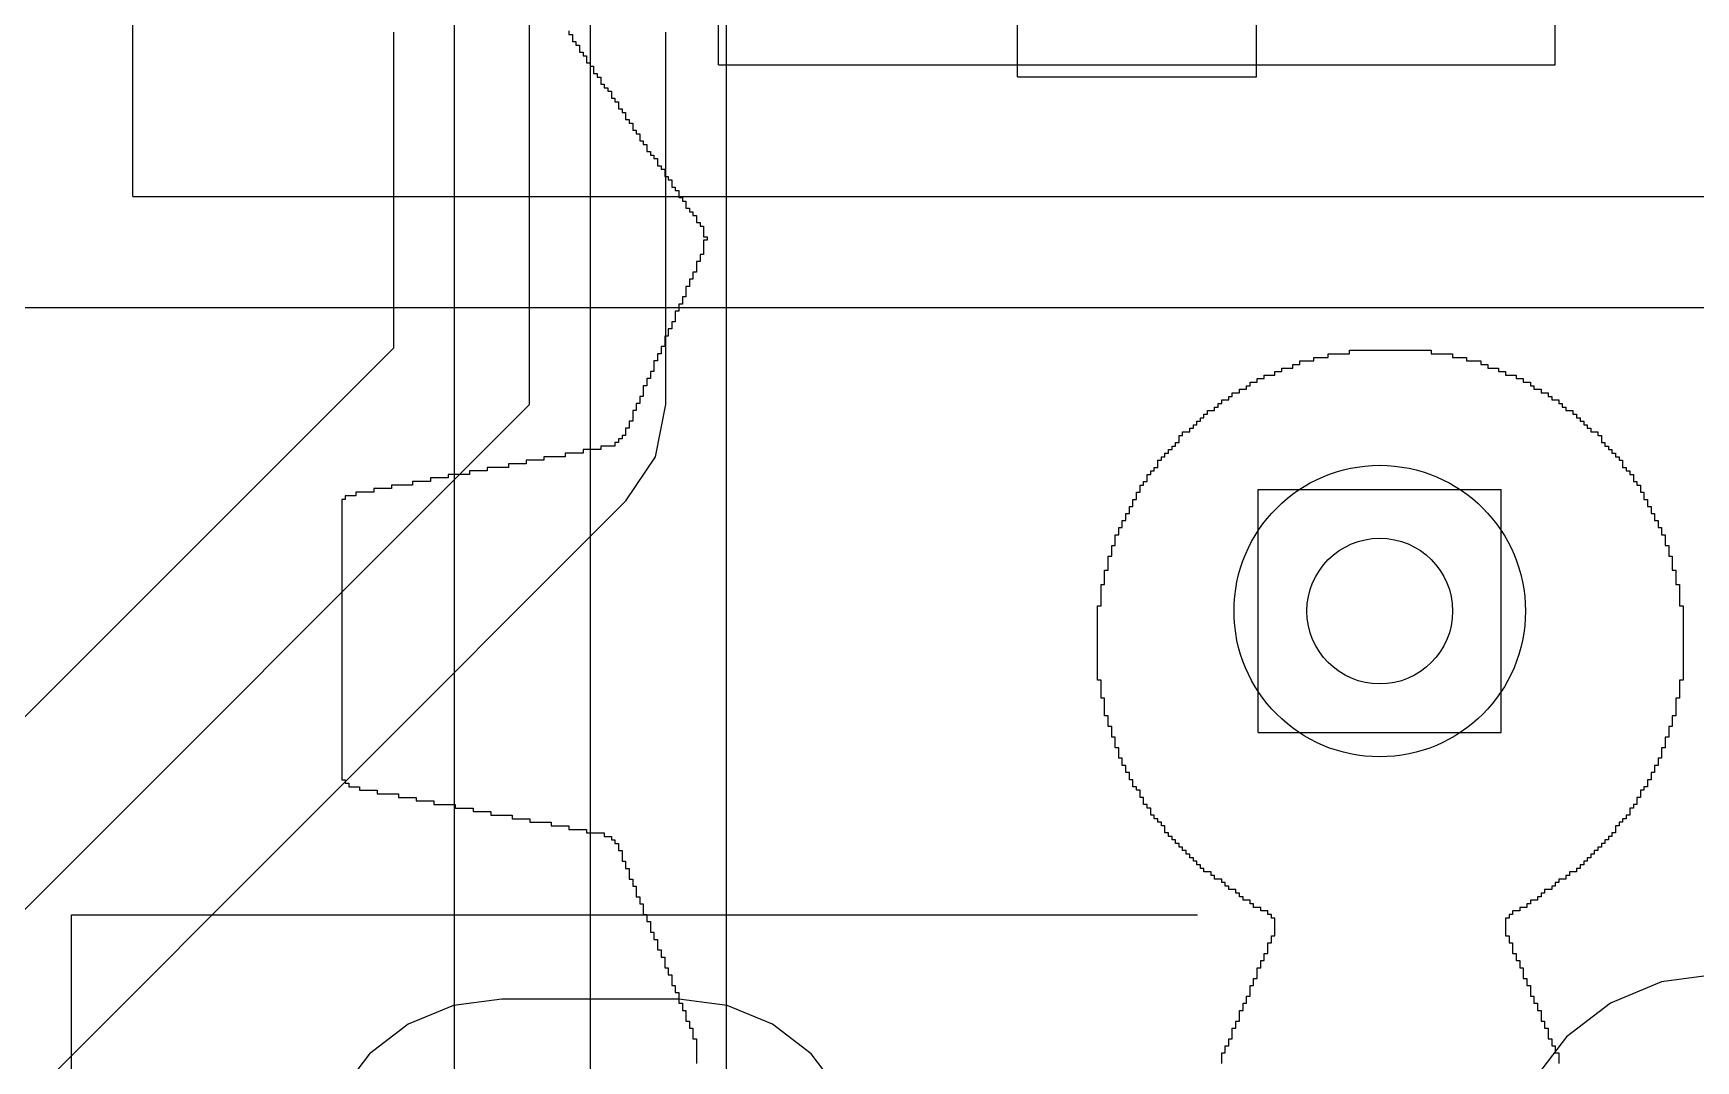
# Model space of a CAD drawing. Header units: millimetres. Extents: x -1.9 to 9.1, y -3.1 to 5.4.
# Drawn here: x 0.2891 to 0.426, y 0.433 to 0.5176 of the extents above; entities that cross this region are included whole.
import ezdxf

# ---------------------------------------------------------------- set-up
doc = ezdxf.new("R2010")
doc.units = ezdxf.units.MM
doc.header["$MEASUREMENT"] = 0
for name, color, linetype in [('BottomLayer', 5, 'Continuous'), ('BottomOverlay', 54, 'Continuous'), ('DrillDrawing', 1, 'Continuous'), ('Mechanical13', 56, 'Continuous'), ('Mechanical4', 56, 'Continuous'), ('TopLayer', 1, 'Continuous'), ('TopOverlay', 2, 'Continuous'), ('ViaHoleLayer', 16, 'Continuous')]:
    doc.layers.add(name, color=color, linetype=linetype)

# ---------------------------------------------------------------- blocks, each defined once
blk = doc.blocks.new('OSHW__25___B_1')
at = {"layer": 'BottomOverlay'}
for p, q in [((-0.01312, -0.02304), (-0.01312, -0.02275)), ((-0.01312, -0.02333), (-0.01312, -0.02304)), ((0.01463, -0.02275), (0.01463, -0.02304)), ((0.01463, -0.02304), (0.01463, -0.02333)), ((0.05788, -0.02304), (0.05788, -0.02275)), ((0.05788, -0.02333), (0.05788, -0.02304)), ((-0.01312, -0.02363), (-0.01312, -0.02333)), ((-0.01283, -0.02363), (-0.01312, -0.02363)), ((-0.01283, -0.02392), (-0.01283, -0.02363)), ((-0.01283, -0.02421), (-0.01283, -0.02392)), ((-0.01254, -0.02421), (-0.01283, -0.02421)), ((-0.01254, -0.0245), (-0.01254, -0.02421)), ((-0.01254, -0.02479), (-0.01254, -0.0245)), ((0.01434, -0.02421), (0.01405, -0.02421)), ((0.01405, -0.02421), (0.01405, -0.0245)), ((0.01405, -0.0245), (0.01405, -0.02479)), ((0.01463, -0.02363), (0.01434, -0.02363)), ((0.01434, -0.02363), (0.01434, -0.02392)), ((0.01434, -0.02392), (0.01434, -0.02421)), ((0.01463, -0.02333), (0.01463, -0.02363)), ((0.05788, -0.02363), (0.05788, -0.02333)), ((0.05788, -0.02392), (0.05788, -0.02363)), ((0.05788, -0.02421), (0.05788, -0.02392)), ((0.05788, -0.0245), (0.05788, -0.02421)), ((0.05788, -0.02479), (0.05788, -0.0245)), ((-0.01224, -0.02479), (-0.01254, -0.02479)), ((-0.01224, -0.02509), (-0.01224, -0.02479)), ((-0.01224, -0.02538), (-0.01224, -0.02509)), ((-0.01224, -0.02567), (-0.01224, -0.02538)), ((-0.01195, -0.02567), (-0.01224, -0.02567)), ((-0.01195, -0.02596), (-0.01195, -0.02567)), ((-0.01195, -0.02625), (-0.01195, -0.02596)), ((0.01376, -0.02567), (0.01347, -0.02567)), ((0.01347, -0.02567), (0.01347, -0.02596)), ((0.01347, -0.02596), (0.01347, -0.02625)), ((0.01405, -0.02479), (0.01376, -0.02479)), ((0.01376, -0.02479), (0.01376, -0.02509)), ((0.01376, -0.02509), (0.01376, -0.02538)), ((0.01376, -0.02538), (0.01376, -0.02567)), ((0.05817, -0.02479), (0.05788, -0.02479)), ((0.05817, -0.02509), (0.05817, -0.02479)), ((0.05817, -0.02538), (0.05817, -0.02509)), ((0.05817, -0.02567), (0.05817, -0.02538)), ((0.05846, -0.02567), (0.05817, -0.02567)), ((0.05846, -0.02596), (0.05846, -0.02567)), ((0.05846, -0.02625), (0.05846, -0.02596)), ((-0.01166, -0.02625), (-0.01195, -0.02625)), ((-0.01166, -0.02655), (-0.01166, -0.02625)), ((-0.01166, -0.02684), (-0.01166, -0.02655)), ((-0.01166, -0.02713), (-0.01166, -0.02684)), ((-0.01137, -0.02713), (-0.01166, -0.02713)), ((-0.01137, -0.02742), (-0.01137, -0.02713)), ((0.01317, -0.02713), (0.01288, -0.02713)), ((0.01288, -0.02713), (0.01288, -0.02742)), ((0.01347, -0.02625), (0.01317, -0.02625)), ((0.01317, -0.02625), (0.01317, -0.02655)), ((0.01317, -0.02655), (0.01317, -0.02684)), ((0.01317, -0.02684), (0.01317, -0.02713)), ((0.05875, -0.02625), (0.05846, -0.02625)), ((0.05875, -0.02655), (0.05875, -0.02625)), ((0.05875, -0.02684), (0.05875, -0.02655)), ((0.05875, -0.02713), (0.05875, -0.02684)), ((0.05904, -0.02713), (0.05875, -0.02713)), ((0.05904, -0.02742), (0.05904, -0.02713)), ((-0.01137, -0.02772), (-0.01137, -0.02742)), ((-0.01108, -0.02772), (-0.01137, -0.02772)), ((-0.01108, -0.02801), (-0.01108, -0.02772)), ((-0.01108, -0.0283), (-0.01108, -0.02801)), ((-0.01078, -0.0283), (-0.01108, -0.0283)), ((-0.01078, -0.02859), (-0.01078, -0.0283)), ((-0.01078, -0.02888), (-0.01078, -0.02859)), ((0.01259, -0.0283), (0.0123, -0.0283)), ((0.0123, -0.0283), (0.0123, -0.02859)), ((0.0123, -0.02859), (0.0123, -0.02888)), ((0.01288, -0.02772), (0.01259, -0.02772)), ((0.01259, -0.02772), (0.01259, -0.02801)), ((0.01259, -0.02801), (0.01259, -0.0283)), ((0.01288, -0.02742), (0.01288, -0.02772)), ((0.05904, -0.02772), (0.05904, -0.02742)), ((0.05934, -0.02772), (0.05904, -0.02772)), ((0.05934, -0.02801), (0.05934, -0.02772)), ((0.05934, -0.0283), (0.05934, -0.02801)), ((0.05934, -0.02859), (0.05934, -0.0283)), ((0.05963, -0.02859), (0.05934, -0.02859)), ((0.05963, -0.02888), (0.05963, -0.02859)), ((-0.01078, -0.02918), (-0.01078, -0.02888)), ((-0.01049, -0.02918), (-0.01078, -0.02918)), ((-0.01049, -0.02947), (-0.01049, -0.02918)), ((-0.01049, -0.02976), (-0.01049, -0.02947)), ((-0.0102, -0.02976), (-0.01049, -0.02976)), ((-0.0102, -0.03005), (-0.0102, -0.02976)), ((-0.0102, -0.03035), (-0.0102, -0.03005)), ((0.01201, -0.02976), (0.01171, -0.02976)), ((0.01171, -0.02976), (0.01171, -0.03005)), ((0.01171, -0.03005), (0.01171, -0.03035)), ((0.0123, -0.02918), (0.01201, -0.02918)), ((0.01201, -0.02918), (0.01201, -0.02947)), ((0.01201, -0.02947), (0.01201, -0.02976)), ((0.0123, -0.02888), (0.0123, -0.02918)), ((0.05963, -0.02918), (0.05963, -0.02888)), ((0.05992, -0.02918), (0.05963, -0.02918)), ((0.05992, -0.02947), (0.05992, -0.02918)), ((0.05992, -0.02976), (0.05992, -0.02947)), ((0.05992, -0.03005), (0.05992, -0.02976)), ((0.06021, -0.03005), (0.05992, -0.03005)), ((0.06021, -0.03035), (0.06021, -0.03005)), ((-0.0102, -0.03064), (-0.0102, -0.03035)), ((-0.00991, -0.03064), (-0.0102, -0.03064)), ((-0.00991, -0.03093), (-0.00991, -0.03064)), ((-0.00991, -0.03122), (-0.00991, -0.03093)), ((-0.00962, -0.03122), (-0.00991, -0.03122)), ((-0.00962, -0.03151), (-0.00962, -0.03122)), ((0.01142, -0.03122), (0.01113, -0.03122)), ((0.01113, -0.03122), (0.01113, -0.03151)), ((0.01171, -0.03064), (0.01142, -0.03064)), ((0.01142, -0.03064), (0.01142, -0.03093)), ((0.01142, -0.03093), (0.01142, -0.03122)), ((0.01171, -0.03035), (0.01171, -0.03064)), ((0.06021, -0.03064), (0.06021, -0.03035)), ((0.0605, -0.03064), (0.06021, -0.03064)), ((0.0605, -0.03093), (0.0605, -0.03064)), ((0.0605, -0.03122), (0.0605, -0.03093)), ((0.0605, -0.03151), (0.0605, -0.03122)), ((-0.00962, -0.03181), (-0.00962, -0.03151)), ((-0.00932, -0.03181), (-0.00962, -0.03181)), ((-0.00932, -0.0321), (-0.00932, -0.03181)), ((-0.00932, -0.03239), (-0.00932, -0.0321)), ((-0.00932, -0.03268), (-0.00932, -0.03239)), ((-0.00903, -0.03268), (-0.00932, -0.03268)), ((-0.00903, -0.03297), (-0.00903, -0.03268)), ((0.01084, -0.03268), (0.01054, -0.03268)), ((0.01054, -0.03268), (0.01054, -0.03297)), ((0.01113, -0.03181), (0.01084, -0.03181)), ((0.01084, -0.03181), (0.01084, -0.0321)), ((0.01084, -0.0321), (0.01084, -0.03239)), ((0.01084, -0.03239), (0.01084, -0.03268)), ((0.01113, -0.03151), (0.01113, -0.03181)), ((0.0608, -0.03151), (0.0605, -0.03151)), ((0.0608, -0.03181), (0.0608, -0.03151)), ((0.0608, -0.0321), (0.0608, -0.03181)), ((0.06109, -0.0321), (0.0608, -0.0321)), ((0.06109, -0.03239), (0.06109, -0.0321)), ((0.06109, -0.03268), (0.06109, -0.03239)), ((0.06109, -0.03297), (0.06109, -0.03268)), ((-0.00903, -0.03327), (-0.00903, -0.03297)), ((-0.00874, -0.03327), (-0.00903, -0.03327)), ((-0.00874, -0.03356), (-0.00874, -0.03327)), ((-0.00874, -0.03385), (-0.00874, -0.03356)), ((-0.00874, -0.03414), (-0.00874, -0.03385)), ((-0.00874, -0.03444), (-0.00874, -0.03414)), ((0.01054, -0.03327), (0.01025, -0.03327)), ((0.01025, -0.03327), (0.01025, -0.03356)), ((0.01025, -0.03356), (0.01025, -0.03385)), ((0.01025, -0.03385), (0.01025, -0.03414)), ((0.01025, -0.03414), (0.01025, -0.03444)), ((0.01054, -0.03297), (0.01054, -0.03327)), ((0.06138, -0.03297), (0.06109, -0.03297)), ((0.06138, -0.03327), (0.06138, -0.03297)), ((0.06138, -0.03356), (0.06138, -0.03327)), ((0.06167, -0.03356), (0.06138, -0.03356)), ((0.06167, -0.03385), (0.06167, -0.03356)), ((0.06167, -0.03414), (0.06167, -0.03385)), ((0.06167, -0.03444), (0.06167, -0.03414)), ((-0.00991, -0.0356), (-0.00991, -0.03531)), ((-0.00991, -0.03531), (-0.00932, -0.03531)), ((-0.00932, -0.03531), (-0.00932, -0.03502)), ((-0.00932, -0.03502), (-0.00903, -0.03502)), ((-0.00903, -0.03502), (-0.00903, -0.03473)), ((-0.00903, -0.03473), (-0.00874, -0.03473)), ((-0.00874, -0.03473), (-0.00874, -0.03444)), ((0.01025, -0.03444), (0.01025, -0.03473)), ((0.01025, -0.03473), (0.01054, -0.03473)), ((0.01054, -0.03473), (0.01054, -0.03502)), ((0.01054, -0.03502), (0.01084, -0.03502)), ((0.01084, -0.03502), (0.01084, -0.03531)), ((0.01084, -0.03531), (0.01142, -0.03531)), ((0.01142, -0.03531), (0.01142, -0.0356)), ((0.06197, -0.03444), (0.06167, -0.03444)), ((0.06197, -0.03473), (0.06197, -0.03444)), ((0.06197, -0.03502), (0.06197, -0.03473)), ((0.06226, -0.03502), (0.06197, -0.03502)), ((0.06226, -0.03531), (0.06226, -0.03502)), ((0.06226, -0.0356), (0.06226, -0.03531)), ((-0.01195, -0.03707), (-0.01195, -0.03677)), ((-0.01195, -0.03677), (-0.01166, -0.03677)), ((-0.01166, -0.03677), (-0.01166, -0.03648)), ((-0.01166, -0.03648), (-0.01137, -0.03648)), ((-0.01137, -0.03648), (-0.01137, -0.03619)), ((-0.01137, -0.03619), (-0.01078, -0.03619)), ((-0.01078, -0.03619), (-0.01078, -0.0359)), ((-0.01078, -0.0359), (-0.01049, -0.0359)), ((-0.01049, -0.0359), (-0.01049, -0.0356)), ((-0.01049, -0.0356), (-0.00991, -0.0356)), ((0.01142, -0.0356), (0.01201, -0.0356)), ((0.01201, -0.0356), (0.01201, -0.0359)), ((0.01201, -0.0359), (0.0123, -0.0359)), ((0.0123, -0.0359), (0.0123, -0.03619)), ((0.0123, -0.03619), (0.01288, -0.03619)), ((0.01288, -0.03619), (0.01288, -0.03648)), ((0.01288, -0.03648), (0.01317, -0.03648)), ((0.01317, -0.03648), (0.01317, -0.03677)), ((0.01317, -0.03677), (0.01347, -0.03677)), ((0.01347, -0.03677), (0.01347, -0.03707)), ((0.06226, -0.0359), (0.06226, -0.0356)), ((0.06255, -0.0359), (0.06226, -0.0359)), ((0.06255, -0.03619), (0.06255, -0.0359)), ((0.06255, -0.03648), (0.06255, -0.03619)), ((0.06284, -0.03648), (0.06255, -0.03648)), ((0.06284, -0.03677), (0.06284, -0.03648)), ((0.06284, -0.03707), (0.06284, -0.03677)), ((-0.014, -0.03853), (-0.014, -0.03823)), ((-0.014, -0.03823), (-0.01371, -0.03823)), ((-0.01371, -0.03823), (-0.01371, -0.03794)), ((-0.01371, -0.03794), (-0.01312, -0.03794)), ((-0.01312, -0.03794), (-0.01312, -0.03765)), ((-0.01312, -0.03765), (-0.01283, -0.03765)), ((-0.01283, -0.03765), (-0.01283, -0.03736)), ((-0.01283, -0.03736), (-0.01254, -0.03736)), ((-0.01254, -0.03736), (-0.01254, -0.03707)), ((-0.01254, -0.03707), (-0.01195, -0.03707)), ((0.01347, -0.03707), (0.01405, -0.03707)), ((0.01405, -0.03707), (0.01405, -0.03736)), ((0.01405, -0.03736), (0.01434, -0.03736)), ((0.01434, -0.03736), (0.01434, -0.03765)), ((0.01434, -0.03765), (0.01463, -0.03765)), ((0.01463, -0.03765), (0.01463, -0.03794)), ((0.01463, -0.03794), (0.01522, -0.03794)), ((0.01522, -0.03794), (0.01522, -0.03823)), ((0.01522, -0.03823), (0.01551, -0.03823)), ((0.01551, -0.03823), (0.01551, -0.03853)), ((0.06284, -0.03736), (0.06284, -0.03707)), ((0.06313, -0.03736), (0.06284, -0.03736)), ((0.06313, -0.03765), (0.06313, -0.03736)), ((0.06313, -0.03794), (0.06313, -0.03765)), ((0.06343, -0.03794), (0.06313, -0.03794)), ((0.06343, -0.03823), (0.06343, -0.03794)), ((0.06343, -0.03853), (0.06343, -0.03823)), ((-0.01575, -0.03999), (-0.01575, -0.03969)), ((-0.01575, -0.03969), (-0.01546, -0.03969)), ((-0.01546, -0.03969), (-0.01546, -0.0394)), ((-0.01546, -0.0394), (-0.01517, -0.0394)), ((-0.01517, -0.0394), (-0.01517, -0.03911)), ((-0.01517, -0.03911), (-0.01487, -0.03911)), ((-0.01487, -0.03911), (-0.01487, -0.03882)), ((-0.01487, -0.03882), (-0.01458, -0.03882)), ((-0.01458, -0.03882), (-0.01458, -0.03853)), ((-0.01458, -0.03853), (-0.014, -0.03853)), ((0.01551, -0.03853), (0.0161, -0.03853)), ((0.0161, -0.03853), (0.0161, -0.03882)), ((0.0161, -0.03882), (0.01639, -0.03882)), ((0.01639, -0.03882), (0.01639, -0.03911)), ((0.01639, -0.03911), (0.01668, -0.03911)), ((0.01668, -0.03911), (0.01668, -0.0394)), ((0.01668, -0.0394), (0.01697, -0.0394)), ((0.01697, -0.0394), (0.01697, -0.03969)), ((0.01697, -0.03969), (0.01726, -0.03969)), ((0.01726, -0.03969), (0.01726, -0.03999)), ((0.06343, -0.03882), (0.06343, -0.03853)), ((0.06372, -0.03882), (0.06343, -0.03882)), ((0.06372, -0.03911), (0.06372, -0.03882)), ((0.06372, -0.0394), (0.06372, -0.03911)), ((0.06401, -0.0394), (0.06372, -0.0394)), ((0.06401, -0.03969), (0.06401, -0.0394)), ((0.06401, -0.03999), (0.06401, -0.03969)), ((-0.01692, -0.04116), (-0.01692, -0.04086)), ((-0.01692, -0.04086), (-0.01663, -0.04086)), ((-0.01663, -0.04086), (-0.01663, -0.04057)), ((-0.01663, -0.04057), (-0.01633, -0.04057)), ((-0.01633, -0.04057), (-0.01633, -0.04028)), ((-0.01633, -0.04028), (-0.01604, -0.04028)), ((-0.01604, -0.04028), (-0.01604, -0.03999)), ((-0.01604, -0.03999), (-0.01575, -0.03999)), ((0.01726, -0.03999), (0.01756, -0.03999)), ((0.01756, -0.03999), (0.01756, -0.04028)), ((0.01756, -0.04028), (0.01785, -0.04028)), ((0.01785, -0.04028), (0.01785, -0.04057)), ((0.01785, -0.04057), (0.01814, -0.04057)), ((0.01814, -0.04057), (0.01814, -0.04086)), ((0.01814, -0.04086), (0.01843, -0.04086)), ((0.01843, -0.04086), (0.01843, -0.04116)), ((0.06401, -0.04028), (0.06401, -0.03999)), ((0.0643, -0.04028), (0.06401, -0.04028)), ((0.0643, -0.04057), (0.0643, -0.04028)), ((0.0643, -0.04086), (0.0643, -0.04057)), ((0.06459, -0.04086), (0.0643, -0.04086)), ((0.06459, -0.04116), (0.06459, -0.04086)), ((-0.01809, -0.04262), (-0.01809, -0.04232)), ((-0.01809, -0.04232), (-0.0178, -0.04232)), ((-0.0178, -0.04203), (-0.0178, -0.04174)), ((-0.0178, -0.04174), (-0.0175, -0.04174)), ((-0.0178, -0.04232), (-0.0178, -0.04203)), ((-0.0175, -0.04174), (-0.0175, -0.04145)), ((-0.0175, -0.04145), (-0.01721, -0.04145)), ((-0.01721, -0.04145), (-0.01721, -0.04116)), ((-0.01721, -0.04116), (-0.01692, -0.04116)), ((0.01843, -0.04116), (0.01872, -0.04116)), ((0.01872, -0.04116), (0.01872, -0.04145)), ((0.01872, -0.04145), (0.01902, -0.04145)), ((0.01902, -0.04145), (0.01902, -0.04174)), ((0.01902, -0.04174), (0.01931, -0.04174)), ((0.01931, -0.04174), (0.01931, -0.04203)), ((0.01931, -0.04203), (0.01931, -0.04232)), ((0.01931, -0.04232), (0.0196, -0.04232)), ((0.0196, -0.04232), (0.0196, -0.04262)), ((0.06489, -0.04116), (0.06459, -0.04116)), ((0.06489, -0.04145), (0.06489, -0.04116)), ((0.06547, -0.04145), (0.06489, -0.04145)), ((0.06547, -0.04174), (0.06547, -0.04145)), ((0.06693, -0.04174), (0.06547, -0.04174)), ((0.06693, -0.04203), (0.06693, -0.04174)), ((0.06839, -0.04203), (0.06693, -0.04203)), ((0.06839, -0.04232), (0.06839, -0.04203)), ((0.06985, -0.04232), (0.06839, -0.04232)), ((0.06985, -0.04262), (0.06985, -0.04232)), ((-0.01926, -0.04408), (-0.01926, -0.04378)), ((-0.01926, -0.04378), (-0.01896, -0.04378)), ((-0.01896, -0.04349), (-0.01896, -0.0432)), ((-0.01896, -0.0432), (-0.01867, -0.0432)), ((-0.01896, -0.04378), (-0.01896, -0.04349)), ((-0.01867, -0.0432), (-0.01867, -0.04291)), ((-0.01867, -0.04291), (-0.01838, -0.04291)), ((-0.01838, -0.04291), (-0.01838, -0.04262)), ((-0.01838, -0.04262), (-0.01809, -0.04262)), ((0.0196, -0.04262), (0.01989, -0.04262)), ((0.01989, -0.04262), (0.01989, -0.04291)), ((0.01989, -0.04291), (0.02019, -0.04291)), ((0.02019, -0.04291), (0.02019, -0.0432)), ((0.02019, -0.0432), (0.02048, -0.0432)), ((0.02048, -0.0432), (0.02048, -0.04349)), ((0.02048, -0.04349), (0.02048, -0.04378)), ((0.02048, -0.04378), (0.02077, -0.04378)), ((0.02077, -0.04378), (0.02077, -0.04408)), ((0.07161, -0.04262), (0.06985, -0.04262)), ((0.07161, -0.04291), (0.07161, -0.04262)), ((0.07307, -0.04291), (0.07161, -0.04291)), ((0.07307, -0.0432), (0.07307, -0.04291)), ((0.07482, -0.0432), (0.07307, -0.0432)), ((0.07482, -0.04349), (0.07482, -0.0432)), ((0.07628, -0.04349), (0.07482, -0.04349)), ((0.07628, -0.04378), (0.07628, -0.04349)), ((0.07774, -0.04378), (0.07628, -0.04378)), ((0.07774, -0.04408), (0.07774, -0.04378)), ((-0.01984, -0.04495), (-0.01984, -0.04466)), ((-0.01984, -0.04466), (-0.01955, -0.04466)), ((-0.01984, -0.04525), (-0.01984, -0.04495)), ((-0.01955, -0.04437), (-0.01955, -0.04408)), ((-0.01955, -0.04408), (-0.01926, -0.04408)), ((-0.01955, -0.04466), (-0.01955, -0.04437)), ((0.02077, -0.04408), (0.02106, -0.04408)), ((0.02106, -0.04408), (0.02106, -0.04437)), ((0.02106, -0.04437), (0.02106, -0.04466)), ((0.02106, -0.04466), (0.02135, -0.04466)), ((0.02135, -0.04466), (0.02135, -0.04495)), ((0.02135, -0.04495), (0.02135, -0.04525)), ((0.0795, -0.04408), (0.07774, -0.04408)), ((0.0795, -0.04437), (0.0795, -0.04408)), ((0.08096, -0.04437), (0.0795, -0.04437)), ((0.08096, -0.04466), (0.08096, -0.04437)), ((0.08242, -0.04466), (0.08096, -0.04466)), ((0.08242, -0.04495), (0.08242, -0.04466)), ((0.08417, -0.04495), (0.08242, -0.04495)), ((0.08417, -0.04525), (0.08417, -0.04495)), ((-0.02072, -0.04641), (-0.02072, -0.04612)), ((-0.02072, -0.04612), (-0.02043, -0.04612)), ((-0.02072, -0.04671), (-0.02072, -0.04641)), ((-0.02043, -0.04583), (-0.02043, -0.04554)), ((-0.02043, -0.04554), (-0.02013, -0.04554)), ((-0.02043, -0.04612), (-0.02043, -0.04583)), ((-0.02013, -0.04554), (-0.02013, -0.04525)), ((-0.02013, -0.04525), (-0.01984, -0.04525)), ((0.02135, -0.04525), (0.02165, -0.04525)), ((0.02165, -0.04525), (0.02165, -0.04554)), ((0.02165, -0.04554), (0.02194, -0.04554)), ((0.02194, -0.04554), (0.02194, -0.04583)), ((0.02194, -0.04583), (0.02194, -0.04612)), ((0.02194, -0.04612), (0.02223, -0.04612)), ((0.02223, -0.04612), (0.02223, -0.04641)), ((0.02223, -0.04641), (0.02223, -0.04671)), ((0.08563, -0.04525), (0.08417, -0.04525)), ((0.08563, -0.04554), (0.08563, -0.04525)), ((0.08651, -0.04554), (0.08563, -0.04554)), ((0.08651, -0.04583), (0.08651, -0.04554)), ((0.0868, -0.04583), (0.08651, -0.04583)), ((0.0868, -0.04612), (0.0868, -0.04583)), ((0.08709, -0.04612), (0.0868, -0.04612)), ((0.08709, -0.04641), (0.08709, -0.04612)), ((0.08709, -0.04671), (0.08709, -0.04641)), ((-0.02159, -0.04817), (-0.02159, -0.04788)), ((-0.02159, -0.04788), (-0.0213, -0.04788)), ((-0.0213, -0.04758), (-0.0213, -0.04729)), ((-0.0213, -0.04729), (-0.02101, -0.04729)), ((-0.0213, -0.04788), (-0.0213, -0.04758)), ((-0.02101, -0.047), (-0.02101, -0.04671)), ((-0.02101, -0.04671), (-0.02072, -0.04671)), ((-0.02101, -0.04729), (-0.02101, -0.047)), ((0.02223, -0.04671), (0.02252, -0.04671)), ((0.02252, -0.04671), (0.02252, -0.047)), ((0.02252, -0.047), (0.02252, -0.04729)), ((0.02252, -0.04729), (0.02282, -0.04729)), ((0.02282, -0.04729), (0.02282, -0.04758)), ((0.02282, -0.04758), (0.02282, -0.04788)), ((0.02282, -0.04788), (0.02311, -0.04788)), ((0.02311, -0.04788), (0.02311, -0.04817)), ((0.08709, -0.047), (0.08709, -0.04671)), ((0.08709, -0.04729), (0.08709, -0.047)), ((0.08709, -0.04758), (0.08709, -0.04729)), ((0.08709, -0.04788), (0.08709, -0.04758)), ((0.08709, -0.04817), (0.08709, -0.04788)), ((-0.02189, -0.04904), (-0.02189, -0.04875)), ((-0.02189, -0.04875), (-0.02159, -0.04875)), ((-0.02189, -0.04934), (-0.02189, -0.04904)), ((-0.02159, -0.04846), (-0.02159, -0.04817)), ((-0.02159, -0.04875), (-0.02159, -0.04846)), ((0.02311, -0.04817), (0.02311, -0.04846)), ((0.02311, -0.04846), (0.02311, -0.04875)), ((0.02311, -0.04875), (0.0234, -0.04875)), ((0.0234, -0.04875), (0.0234, -0.04904)), ((0.0234, -0.04904), (0.0234, -0.04934)), ((0.08709, -0.04846), (0.08709, -0.04817)), ((0.08709, -0.04875), (0.08709, -0.04846)), ((0.08709, -0.04904), (0.08709, -0.04875)), ((0.08709, -0.04934), (0.08709, -0.04904)), ((-0.02247, -0.0508), (-0.02247, -0.0505)), ((-0.02247, -0.0505), (-0.02218, -0.0505)), ((-0.02218, -0.04992), (-0.02218, -0.04963)), ((-0.02218, -0.04963), (-0.02189, -0.04963)), ((-0.02218, -0.05021), (-0.02218, -0.04992)), ((-0.02218, -0.0505), (-0.02218, -0.05021)), ((-0.02189, -0.04963), (-0.02189, -0.04934)), ((0.0234, -0.04934), (0.0234, -0.04963)), ((0.0234, -0.04963), (0.02369, -0.04963)), ((0.02369, -0.04963), (0.02369, -0.04992)), ((0.02369, -0.04992), (0.02369, -0.05021)), ((0.02369, -0.05021), (0.02369, -0.0505)), ((0.02369, -0.0505), (0.02398, -0.0505)), ((0.02398, -0.0505), (0.02398, -0.0508)), ((0.08709, -0.04963), (0.08709, -0.04934)), ((0.08709, -0.04992), (0.08709, -0.04963)), ((0.08709, -0.05021), (0.08709, -0.04992)), ((0.08709, -0.0505), (0.08709, -0.05021)), ((0.08709, -0.0508), (0.08709, -0.0505)), ((-0.02276, -0.05167), (-0.02276, -0.05138)), ((-0.02276, -0.05138), (-0.02247, -0.05138)), ((-0.02276, -0.05197), (-0.02276, -0.05167)), ((-0.02276, -0.05226), (-0.02276, -0.05197)), ((-0.02247, -0.05109), (-0.02247, -0.0508)), ((-0.02247, -0.05138), (-0.02247, -0.05109)), ((0.02398, -0.0508), (0.02398, -0.05109)), ((0.02398, -0.05109), (0.02398, -0.05138)), ((0.02398, -0.05138), (0.02428, -0.05138)), ((0.02428, -0.05138), (0.02428, -0.05167)), ((0.02428, -0.05167), (0.02428, -0.05197)), ((0.02428, -0.05197), (0.02428, -0.05226)), ((0.08709, -0.05109), (0.08709, -0.0508)), ((0.08709, -0.05138), (0.08709, -0.05109)), ((0.08709, -0.05167), (0.08709, -0.05138)), ((0.08709, -0.05197), (0.08709, -0.05167)), ((0.08709, -0.05226), (0.08709, -0.05197)), ((-0.02305, -0.05313), (-0.02305, -0.05284)), ((-0.02305, -0.05284), (-0.02276, -0.05284)), ((-0.02305, -0.05343), (-0.02305, -0.05313)), ((-0.02276, -0.05255), (-0.02276, -0.05226)), ((-0.02276, -0.05284), (-0.02276, -0.05255)), ((0.02428, -0.05226), (0.02428, -0.05255)), ((0.02428, -0.05255), (0.02428, -0.05284)), ((0.02428, -0.05284), (0.02457, -0.05284)), ((0.02457, -0.05284), (0.02457, -0.05313)), ((0.02457, -0.05313), (0.02457, -0.05343)), ((0.08709, -0.05255), (0.08709, -0.05226)), ((0.08709, -0.05284), (0.08709, -0.05255)), ((0.08709, -0.05313), (0.08709, -0.05284)), ((0.08709, -0.05343), (0.08709, -0.05313)), ((-0.02335, -0.05459), (-0.02335, -0.0543)), ((-0.02335, -0.0543), (-0.02305, -0.0543)), ((-0.02335, -0.05489), (-0.02335, -0.05459)), ((-0.02305, -0.05372), (-0.02305, -0.05343)), ((-0.02305, -0.05401), (-0.02305, -0.05372)), ((-0.02305, -0.0543), (-0.02305, -0.05401)), ((0.02457, -0.05343), (0.02457, -0.05372)), ((0.02457, -0.05372), (0.02457, -0.05401)), ((0.02457, -0.05401), (0.02457, -0.0543)), ((0.02457, -0.0543), (0.02486, -0.0543)), ((0.02486, -0.0543), (0.02486, -0.05459)), ((0.02486, -0.05459), (0.02486, -0.05489)), ((0.08709, -0.05372), (0.08709, -0.05343)), ((0.08709, -0.05401), (0.08709, -0.05372)), ((0.08709, -0.0543), (0.08709, -0.05401)), ((0.08709, -0.05459), (0.08709, -0.0543)), ((0.08709, -0.05489), (0.08709, -0.05459)), ((-0.02335, -0.05518), (-0.02335, -0.05489)), ((-0.02335, -0.05547), (-0.02335, -0.05518)), ((-0.02335, -0.05576), (-0.02335, -0.05547)), ((-0.02335, -0.05606), (-0.02335, -0.05576)), ((-0.02335, -0.05635), (-0.02335, -0.05606)), ((0.02486, -0.05489), (0.02486, -0.05518)), ((0.02486, -0.05518), (0.02486, -0.05547)), ((0.02486, -0.05547), (0.02486, -0.05576)), ((0.02486, -0.05576), (0.02486, -0.05606)), ((0.02486, -0.05606), (0.02486, -0.05635)), ((0.08709, -0.05518), (0.08709, -0.05489)), ((0.08709, -0.05547), (0.08709, -0.05518)), ((0.08709, -0.05576), (0.08709, -0.05547)), ((0.08709, -0.05606), (0.08709, -0.05576)), ((0.08709, -0.05635), (0.08709, -0.05606)), ((-0.02335, -0.05664), (-0.02335, -0.05635)), ((-0.02335, -0.05693), (-0.02335, -0.05664)), ((-0.02335, -0.05722), (-0.02335, -0.05693)), ((-0.02335, -0.05752), (-0.02335, -0.05722)), ((0.02486, -0.05635), (0.02486, -0.05664)), ((0.02486, -0.05664), (0.02486, -0.05693)), ((0.02486, -0.05693), (0.02486, -0.05722)), ((0.02486, -0.05722), (0.02486, -0.05752)), ((0.08709, -0.05664), (0.08709, -0.05635)), ((0.08709, -0.05693), (0.08709, -0.05664)), ((0.08709, -0.05722), (0.08709, -0.05693)), ((0.08709, -0.05752), (0.08709, -0.05722)), ((-0.02335, -0.05781), (-0.02335, -0.05752)), ((-0.02335, -0.0581), (-0.02335, -0.05781)), ((-0.02335, -0.05839), (-0.02335, -0.0581)), ((-0.02335, -0.05869), (-0.02335, -0.05839)), ((-0.02335, -0.05898), (-0.02335, -0.05869)), ((0.02486, -0.05752), (0.02486, -0.05781)), ((0.02486, -0.05781), (0.02486, -0.0581)), ((0.02486, -0.0581), (0.02486, -0.05839)), ((0.02486, -0.05839), (0.02486, -0.05869)), ((0.02486, -0.05869), (0.02486, -0.05898)), ((0.08709, -0.05781), (0.08709, -0.05752)), ((0.08709, -0.0581), (0.08709, -0.05781)), ((0.08709, -0.05839), (0.08709, -0.0581)), ((0.08709, -0.05869), (0.08709, -0.05839)), ((0.08709, -0.05898), (0.08709, -0.05869)), ((-0.02335, -0.05927), (-0.02335, -0.05898)), ((-0.02335, -0.05956), (-0.02335, -0.05927)), ((-0.02335, -0.05985), (-0.02335, -0.05956)), ((-0.02335, -0.06015), (-0.02335, -0.05985)), ((-0.02335, -0.06044), (-0.02335, -0.06015)), ((0.02486, -0.05898), (0.02486, -0.05927)), ((0.02486, -0.05927), (0.02486, -0.05956)), ((0.02486, -0.05956), (0.02486, -0.05985)), ((0.02486, -0.05985), (0.02486, -0.06015)), ((0.02486, -0.06015), (0.02486, -0.06044)), ((0.08709, -0.05927), (0.08709, -0.05898)), ((0.08709, -0.05956), (0.08709, -0.05927)), ((0.08709, -0.05985), (0.08709, -0.05956)), ((0.08709, -0.06015), (0.08709, -0.05985)), ((0.08709, -0.06044), (0.08709, -0.06015)), ((-0.02305, -0.06044), (-0.02335, -0.06044)), ((-0.02305, -0.06073), (-0.02305, -0.06044)), ((-0.02305, -0.06102), (-0.02305, -0.06073)), ((-0.02305, -0.06131), (-0.02305, -0.06102)), ((-0.02305, -0.06161), (-0.02305, -0.06131)), ((0.02486, -0.06044), (0.02457, -0.06044)), ((0.02457, -0.06044), (0.02457, -0.06073)), ((0.02457, -0.06073), (0.02457, -0.06102)), ((0.02457, -0.06102), (0.02457, -0.06131)), ((0.02457, -0.06131), (0.02457, -0.06161)), ((0.08709, -0.06073), (0.08709, -0.06044)), ((0.08709, -0.06102), (0.08709, -0.06073)), ((0.08709, -0.06131), (0.08709, -0.06102)), ((0.08709, -0.06161), (0.08709, -0.06131)), ((-0.02305, -0.0619), (-0.02305, -0.06161)), ((-0.02305, -0.06219), (-0.02305, -0.0619)), ((-0.02276, -0.06219), (-0.02305, -0.06219)), ((-0.02276, -0.06248), (-0.02276, -0.06219)), ((-0.02276, -0.06278), (-0.02276, -0.06248)), ((-0.02276, -0.06307), (-0.02276, -0.06278)), ((0.02457, -0.06219), (0.02428, -0.06219)), ((0.02428, -0.06219), (0.02428, -0.06248)), ((0.02428, -0.06248), (0.02428, -0.06278)), ((0.02428, -0.06278), (0.02428, -0.06307)), ((0.02457, -0.06161), (0.02457, -0.0619)), ((0.02457, -0.0619), (0.02457, -0.06219)), ((0.08709, -0.0619), (0.08709, -0.06161)), ((0.08709, -0.06219), (0.08709, -0.0619)), ((0.08709, -0.06248), (0.08709, -0.06219)), ((0.08709, -0.06278), (0.08709, -0.06248)), ((0.08709, -0.06307), (0.08709, -0.06278)), ((-0.02276, -0.06336), (-0.02276, -0.06307)), ((-0.02247, -0.06336), (-0.02276, -0.06336)), ((-0.02247, -0.06365), (-0.02247, -0.06336)), ((-0.02247, -0.06394), (-0.02247, -0.06365)), ((-0.02247, -0.06424), (-0.02247, -0.06394)), ((-0.02247, -0.06453), (-0.02247, -0.06424)), ((0.02428, -0.06336), (0.02398, -0.06336)), ((0.02398, -0.06336), (0.02398, -0.06365)), ((0.02398, -0.06365), (0.02398, -0.06394)), ((0.02398, -0.06394), (0.02398, -0.06424)), ((0.02398, -0.06424), (0.02398, -0.06453)), ((0.02428, -0.06307), (0.02428, -0.06336)), ((0.08709, -0.06336), (0.08709, -0.06307)), ((0.08709, -0.06365), (0.08709, -0.06336)), ((0.08709, -0.06394), (0.08709, -0.06365)), ((0.08709, -0.06424), (0.08709, -0.06394)), ((0.08709, -0.06453), (0.08709, -0.06424)), ((-0.02218, -0.06453), (-0.02247, -0.06453)), ((-0.02218, -0.06482), (-0.02218, -0.06453)), ((-0.02218, -0.06511), (-0.02218, -0.06482)), ((-0.02218, -0.06541), (-0.02218, -0.06511)), ((-0.02189, -0.06541), (-0.02218, -0.06541)), ((-0.02189, -0.0657), (-0.02189, -0.06541)), ((-0.02189, -0.06599), (-0.02189, -0.0657)), ((0.02369, -0.06541), (0.0234, -0.06541)), ((0.0234, -0.06541), (0.0234, -0.0657)), ((0.0234, -0.0657), (0.0234, -0.06599)), ((0.02398, -0.06453), (0.02369, -0.06453)), ((0.02369, -0.06453), (0.02369, -0.06482)), ((0.02369, -0.06482), (0.02369, -0.06511)), ((0.02369, -0.06511), (0.02369, -0.06541)), ((0.08709, -0.06482), (0.08709, -0.06453)), ((0.08709, -0.06511), (0.08709, -0.06482)), ((0.08709, -0.06541), (0.08709, -0.06511)), ((0.08709, -0.0657), (0.08709, -0.06541)), ((0.08709, -0.06599), (0.08709, -0.0657)), ((-0.02189, -0.06628), (-0.02189, -0.06599)), ((-0.02159, -0.06628), (-0.02189, -0.06628)), ((-0.02159, -0.06657), (-0.02159, -0.06628)), ((-0.02159, -0.06687), (-0.02159, -0.06657)), ((-0.0213, -0.06687), (-0.02159, -0.06687)), ((-0.0213, -0.06716), (-0.0213, -0.06687)), ((0.02311, -0.06687), (0.02282, -0.06687)), ((0.02282, -0.06687), (0.02282, -0.06716)), ((0.0234, -0.06628), (0.02311, -0.06628)), ((0.02311, -0.06628), (0.02311, -0.06657)), ((0.02311, -0.06657), (0.02311, -0.06687)), ((0.0234, -0.06599), (0.0234, -0.06628)), ((0.08709, -0.06628), (0.08709, -0.06599)), ((0.08709, -0.06657), (0.08709, -0.06628)), ((0.08709, -0.06687), (0.08709, -0.06657)), ((0.08709, -0.06716), (0.08709, -0.06687)), ((-0.0213, -0.06745), (-0.0213, -0.06716)), ((-0.02101, -0.06745), (-0.0213, -0.06745)), ((-0.02101, -0.06774), (-0.02101, -0.06745)), ((-0.02101, -0.06803), (-0.02101, -0.06774)), ((-0.02072, -0.06803), (-0.02101, -0.06803)), ((-0.02072, -0.06833), (-0.02072, -0.06803)), ((-0.02072, -0.06862), (-0.02072, -0.06833)), ((0.02252, -0.06803), (0.02223, -0.06803)), ((0.02223, -0.06803), (0.02223, -0.06833)), ((0.02223, -0.06833), (0.02223, -0.06862)), ((0.02282, -0.06745), (0.02252, -0.06745)), ((0.02252, -0.06745), (0.02252, -0.06774)), ((0.02252, -0.06774), (0.02252, -0.06803)), ((0.02282, -0.06716), (0.02282, -0.06745)), ((0.08709, -0.06745), (0.08709, -0.06716)), ((0.08709, -0.06774), (0.08709, -0.06745)), ((0.08709, -0.06803), (0.08709, -0.06774)), ((0.08709, -0.06833), (0.08709, -0.06803)), ((0.08709, -0.06862), (0.08709, -0.06833)), ((-0.02043, -0.06862), (-0.02072, -0.06862)), ((-0.02043, -0.06891), (-0.02043, -0.06862)), ((-0.02043, -0.0692), (-0.02043, -0.06891)), ((-0.02013, -0.0692), (-0.02043, -0.0692)), ((-0.02013, -0.0695), (-0.02013, -0.0692)), ((-0.02013, -0.06979), (-0.02013, -0.0695)), ((-0.01984, -0.06979), (-0.02013, -0.06979)), ((-0.01984, -0.07008), (-0.01984, -0.06979)), ((0.02165, -0.06979), (0.02135, -0.06979)), ((0.02135, -0.06979), (0.02135, -0.07008)), ((0.02194, -0.0692), (0.02165, -0.0692)), ((0.02165, -0.0692), (0.02165, -0.0695)), ((0.02165, -0.0695), (0.02165, -0.06979)), ((0.02223, -0.06862), (0.02194, -0.06862)), ((0.02194, -0.06862), (0.02194, -0.06891)), ((0.02194, -0.06891), (0.02194, -0.0692)), ((0.08446, -0.07008), (0.08446, -0.06979)), ((0.08446, -0.06979), (0.08592, -0.06979)), ((0.08592, -0.06979), (0.08592, -0.0695)), ((0.08592, -0.0695), (0.0868, -0.0695)), ((0.0868, -0.0695), (0.0868, -0.0692)), ((0.0868, -0.0692), (0.08709, -0.0692)), ((0.08709, -0.06891), (0.08709, -0.06862)), ((0.08709, -0.0692), (0.08709, -0.06891)), ((-0.01984, -0.07037), (-0.01984, -0.07008)), ((-0.01955, -0.07037), (-0.01984, -0.07037)), ((-0.01955, -0.07066), (-0.01955, -0.07037)), ((-0.01926, -0.07066), (-0.01955, -0.07066)), ((-0.01926, -0.07096), (-0.01926, -0.07066)), ((-0.01926, -0.07125), (-0.01926, -0.07096)), ((0.02106, -0.07066), (0.02077, -0.07066)), ((0.02077, -0.07066), (0.02077, -0.07096)), ((0.02077, -0.07096), (0.02077, -0.07125)), ((0.02135, -0.07037), (0.02106, -0.07037)), ((0.02106, -0.07037), (0.02106, -0.07066)), ((0.02135, -0.07008), (0.02135, -0.07037)), ((0.07833, -0.07125), (0.07833, -0.07096)), ((0.07833, -0.07096), (0.07979, -0.07096)), ((0.07979, -0.07096), (0.07979, -0.07066)), ((0.07979, -0.07066), (0.08125, -0.07066)), ((0.08125, -0.07066), (0.08125, -0.07037)), ((0.08125, -0.07037), (0.083, -0.07037)), ((0.083, -0.07037), (0.083, -0.07008)), ((0.083, -0.07008), (0.08446, -0.07008)), ((-0.01896, -0.07125), (-0.01926, -0.07125)), ((-0.01896, -0.07154), (-0.01896, -0.07125)), ((-0.01867, -0.07154), (-0.01896, -0.07154)), ((-0.01867, -0.07183), (-0.01867, -0.07154)), ((-0.01838, -0.07183), (-0.01867, -0.07183)), ((-0.01838, -0.07212), (-0.01838, -0.07183)), ((-0.01838, -0.07242), (-0.01838, -0.07212)), ((-0.01809, -0.07242), (-0.01838, -0.07242)), ((-0.01809, -0.07271), (-0.01809, -0.07242)), ((0.01989, -0.07242), (0.0196, -0.07242)), ((0.0196, -0.07242), (0.0196, -0.07271)), ((0.02019, -0.07183), (0.01989, -0.07183)), ((0.01989, -0.07183), (0.01989, -0.07212)), ((0.01989, -0.07212), (0.01989, -0.07242)), ((0.02048, -0.07154), (0.02019, -0.07154)), ((0.02019, -0.07154), (0.02019, -0.07183)), ((0.02077, -0.07125), (0.02048, -0.07125)), ((0.02048, -0.07125), (0.02048, -0.07154)), ((0.07044, -0.07271), (0.07044, -0.07242)), ((0.07044, -0.07242), (0.0719, -0.07242)), ((0.0719, -0.07242), (0.0719, -0.07212)), ((0.0719, -0.07212), (0.07336, -0.07212)), ((0.07336, -0.07212), (0.07336, -0.07183)), ((0.07336, -0.07183), (0.07511, -0.07183)), ((0.07511, -0.07183), (0.07511, -0.07154)), ((0.07511, -0.07154), (0.07657, -0.07154)), ((0.07657, -0.07154), (0.07657, -0.07125)), ((0.07657, -0.07125), (0.07833, -0.07125)), ((-0.0178, -0.07271), (-0.01809, -0.07271)), ((-0.0178, -0.073), (-0.0178, -0.07271)), ((-0.0175, -0.073), (-0.0178, -0.073)), ((-0.0175, -0.07329), (-0.0175, -0.073)), ((-0.01721, -0.07329), (-0.0175, -0.07329)), ((-0.01721, -0.07359), (-0.01721, -0.07329)), ((-0.01692, -0.07359), (-0.01721, -0.07359)), ((-0.01692, -0.07388), (-0.01692, -0.07359)), ((-0.01663, -0.07388), (-0.01692, -0.07388)), ((-0.01663, -0.07417), (-0.01663, -0.07388)), ((0.01843, -0.07388), (0.01814, -0.07388)), ((0.01814, -0.07388), (0.01814, -0.07417)), ((0.01872, -0.07359), (0.01843, -0.07359)), ((0.01843, -0.07359), (0.01843, -0.07388)), ((0.01902, -0.07329), (0.01872, -0.07329)), ((0.01872, -0.07329), (0.01872, -0.07359)), ((0.01931, -0.073), (0.01902, -0.073)), ((0.01902, -0.073), (0.01902, -0.07329)), ((0.0196, -0.07271), (0.01931, -0.07271)), ((0.01931, -0.07271), (0.01931, -0.073)), ((0.0643, -0.07417), (0.0643, -0.07388)), ((0.0643, -0.07388), (0.06459, -0.07388)), ((0.06459, -0.07388), (0.06459, -0.07359)), ((0.06459, -0.07359), (0.06576, -0.07359)), ((0.06576, -0.07359), (0.06576, -0.07329)), ((0.06576, -0.07329), (0.06722, -0.07329)), ((0.06722, -0.07329), (0.06722, -0.073)), ((0.06722, -0.073), (0.06869, -0.073)), ((0.06869, -0.073), (0.06869, -0.07271)), ((0.06869, -0.07271), (0.07044, -0.07271)), ((-0.01663, -0.07446), (-0.01663, -0.07417)), ((-0.01633, -0.07446), (-0.01663, -0.07446)), ((-0.01633, -0.07475), (-0.01633, -0.07446)), ((-0.01575, -0.07475), (-0.01633, -0.07475)), ((-0.01575, -0.07505), (-0.01575, -0.07475)), ((-0.01546, -0.07505), (-0.01575, -0.07505)), ((-0.01546, -0.07534), (-0.01546, -0.07505)), ((0.01726, -0.07505), (0.01697, -0.07505)), ((0.01697, -0.07505), (0.01697, -0.07534)), ((0.01785, -0.07475), (0.01726, -0.07475)), ((0.01726, -0.07475), (0.01726, -0.07505)), ((0.01814, -0.07446), (0.01785, -0.07446)), ((0.01785, -0.07446), (0.01785, -0.07475)), ((0.01814, -0.07417), (0.01814, -0.07446)), ((0.06343, -0.07534), (0.06343, -0.07505)), ((0.06343, -0.07505), (0.06372, -0.07505)), ((0.06372, -0.07475), (0.06372, -0.07446)), ((0.06372, -0.07446), (0.06401, -0.07446)), ((0.06372, -0.07505), (0.06372, -0.07475)), ((0.06401, -0.07446), (0.06401, -0.07417)), ((0.06401, -0.07417), (0.0643, -0.07417)), ((-0.01517, -0.07534), (-0.01546, -0.07534)), ((-0.01517, -0.07563), (-0.01517, -0.07534)), ((-0.01487, -0.07563), (-0.01517, -0.07563)), ((-0.01487, -0.07592), (-0.01487, -0.07563)), ((-0.01458, -0.07592), (-0.01487, -0.07592)), ((-0.01458, -0.07622), (-0.01458, -0.07592)), ((-0.01429, -0.07622), (-0.01458, -0.07622)), ((-0.01429, -0.07651), (-0.01429, -0.07622)), ((-0.01371, -0.07651), (-0.01429, -0.07651)), ((-0.01371, -0.0768), (-0.01371, -0.07651)), ((0.0158, -0.07651), (0.01522, -0.07651)), ((0.01522, -0.07651), (0.01522, -0.0768)), ((0.0161, -0.07622), (0.0158, -0.07622)), ((0.0158, -0.07622), (0.0158, -0.07651)), ((0.01639, -0.07592), (0.0161, -0.07592)), ((0.0161, -0.07592), (0.0161, -0.07622)), ((0.01668, -0.07563), (0.01639, -0.07563)), ((0.01639, -0.07563), (0.01639, -0.07592)), ((0.01697, -0.07534), (0.01668, -0.07534)), ((0.01668, -0.07534), (0.01668, -0.07563)), ((0.06284, -0.0768), (0.06284, -0.07651)), ((0.06284, -0.07651), (0.06313, -0.07651)), ((0.06313, -0.07592), (0.06313, -0.07563)), ((0.06313, -0.07563), (0.06343, -0.07563)), ((0.06313, -0.07622), (0.06313, -0.07592)), ((0.06313, -0.07651), (0.06313, -0.07622)), ((0.06343, -0.07563), (0.06343, -0.07534)), ((-0.01341, -0.0768), (-0.01371, -0.0768)), ((-0.01341, -0.07709), (-0.01341, -0.0768)), ((-0.01312, -0.07709), (-0.01341, -0.07709)), ((-0.01312, -0.07738), (-0.01312, -0.07709)), ((-0.01254, -0.07738), (-0.01312, -0.07738)), ((-0.01254, -0.07768), (-0.01254, -0.07738)), ((-0.01224, -0.07768), (-0.01254, -0.07768)), ((-0.01224, -0.07797), (-0.01224, -0.07768)), ((-0.01166, -0.07797), (-0.01224, -0.07797)), ((-0.01166, -0.07826), (-0.01166, -0.07797)), ((0.01376, -0.07797), (0.01317, -0.07797)), ((0.01317, -0.07797), (0.01317, -0.07826)), ((0.01405, -0.07768), (0.01376, -0.07768)), ((0.01376, -0.07768), (0.01376, -0.07797)), ((0.01463, -0.07738), (0.01405, -0.07738)), ((0.01405, -0.07738), (0.01405, -0.07768)), ((0.01493, -0.07709), (0.01463, -0.07709)), ((0.01463, -0.07709), (0.01463, -0.07738)), ((0.01522, -0.0768), (0.01493, -0.0768)), ((0.01493, -0.0768), (0.01493, -0.07709)), ((0.06226, -0.07797), (0.06226, -0.07768)), ((0.06226, -0.07768), (0.06255, -0.07768)), ((0.06226, -0.07826), (0.06226, -0.07797)), ((0.06255, -0.07738), (0.06255, -0.07709)), ((0.06255, -0.07709), (0.06284, -0.07709)), ((0.06255, -0.07768), (0.06255, -0.07738)), ((0.06284, -0.07709), (0.06284, -0.0768)), ((-0.01108, -0.07826), (-0.01166, -0.07826)), ((-0.01108, -0.07855), (-0.01108, -0.07826)), ((-0.01078, -0.07855), (-0.01108, -0.07855)), ((-0.01078, -0.07884), (-0.01078, -0.07855)), ((-0.0102, -0.07884), (-0.01078, -0.07884)), ((-0.0102, -0.07914), (-0.0102, -0.07884)), ((-0.00962, -0.07914), (-0.0102, -0.07914)), ((-0.00962, -0.07943), (-0.00962, -0.07914)), ((0.01171, -0.07914), (0.01113, -0.07914)), ((0.01113, -0.07914), (0.01113, -0.07943)), ((0.0123, -0.07884), (0.01171, -0.07884)), ((0.01171, -0.07884), (0.01171, -0.07914)), ((0.01259, -0.07855), (0.0123, -0.07855)), ((0.0123, -0.07855), (0.0123, -0.07884)), ((0.01317, -0.07826), (0.01259, -0.07826)), ((0.01259, -0.07826), (0.01259, -0.07855)), ((0.06167, -0.07943), (0.06167, -0.07914)), ((0.06167, -0.07914), (0.06197, -0.07914)), ((0.06197, -0.07884), (0.06197, -0.07855)), ((0.06197, -0.07855), (0.06226, -0.07855)), ((0.06197, -0.07914), (0.06197, -0.07884)), ((0.06226, -0.07855), (0.06226, -0.07826)), ((-0.00874, -0.07943), (-0.00962, -0.07943)), ((-0.00874, -0.07972), (-0.00874, -0.07943)), ((-0.00815, -0.07972), (-0.00874, -0.07972)), ((-0.00815, -0.08001), (-0.00815, -0.07972)), ((-0.00728, -0.08001), (-0.00815, -0.08001)), ((-0.00728, -0.08031), (-0.00728, -0.08001)), ((-0.00669, -0.08031), (-0.00728, -0.08031)), ((-0.00669, -0.0806), (-0.00669, -0.08031)), ((-0.00552, -0.0806), (-0.00669, -0.0806)), ((-0.00552, -0.08089), (-0.00552, -0.0806)), ((0.00821, -0.0806), (0.00704, -0.0806)), ((0.00704, -0.0806), (0.00704, -0.08089)), ((0.00879, -0.08031), (0.00821, -0.08031)), ((0.00821, -0.08031), (0.00821, -0.0806)), ((0.00967, -0.08001), (0.00879, -0.08001)), ((0.00879, -0.08001), (0.00879, -0.08031)), ((0.01025, -0.07972), (0.00967, -0.07972)), ((0.00967, -0.07972), (0.00967, -0.08001)), ((0.01113, -0.07943), (0.01025, -0.07943)), ((0.01025, -0.07943), (0.01025, -0.07972)), ((0.06109, -0.08089), (0.06109, -0.0806)), ((0.06109, -0.0806), (0.06138, -0.0806)), ((0.06138, -0.08001), (0.06138, -0.07972)), ((0.06138, -0.07972), (0.06167, -0.07972)), ((0.06138, -0.08031), (0.06138, -0.08001)), ((0.06138, -0.0806), (0.06138, -0.08031)), ((0.06167, -0.07972), (0.06167, -0.07943)), ((-0.00436, -0.08089), (-0.00552, -0.08089)), ((-0.00436, -0.08118), (-0.00436, -0.08089)), ((-0.0026, -0.08118), (-0.00436, -0.08118)), ((-0.0026, -0.08147), (-0.0026, -0.08118)), ((0.00412, -0.08147), (-0.0026, -0.08147)), ((0.00587, -0.08118), (0.00412, -0.08118)), ((0.00412, -0.08118), (0.00412, -0.08147)), ((0.00704, -0.08089), (0.00587, -0.08089)), ((0.00587, -0.08089), (0.00587, -0.08118)), ((0.0605, -0.08206), (0.0605, -0.08177)), ((0.0605, -0.08177), (0.0608, -0.08177)), ((0.0605, -0.08235), (0.0605, -0.08206)), ((0.0608, -0.08147), (0.0608, -0.08118)), ((0.0608, -0.08118), (0.06109, -0.08118)), ((0.0608, -0.08177), (0.0608, -0.08147)), ((0.06109, -0.08118), (0.06109, -0.08089)), ((0.05992, -0.08352), (0.05992, -0.08323)), ((0.05992, -0.08323), (0.06021, -0.08323)), ((0.06021, -0.08293), (0.06021, -0.08264)), ((0.06021, -0.08264), (0.0605, -0.08264)), ((0.06021, -0.08323), (0.06021, -0.08293)), ((0.0605, -0.08264), (0.0605, -0.08235)), ((0.05934, -0.08498), (0.05934, -0.08469)), ((0.05934, -0.08469), (0.05963, -0.08469)), ((0.05963, -0.0841), (0.05963, -0.08381)), ((0.05963, -0.08381), (0.05992, -0.08381)), ((0.05963, -0.0844), (0.05963, -0.0841)), ((0.05963, -0.08469), (0.05963, -0.0844)), ((0.05992, -0.08381), (0.05992, -0.08352)), ((0.05875, -0.08615), (0.05875, -0.08586)), ((0.05875, -0.08586), (0.05904, -0.08586)), ((0.05875, -0.08644), (0.05875, -0.08615)), ((0.05904, -0.08556), (0.05904, -0.08527)), ((0.05904, -0.08527), (0.05934, -0.08527)), ((0.05904, -0.08586), (0.05904, -0.08556)), ((0.05934, -0.08527), (0.05934, -0.08498)), ((0.05817, -0.08761), (0.05817, -0.08732)), ((0.05817, -0.08732), (0.05846, -0.08732)), ((0.05846, -0.08703), (0.05846, -0.08673)), ((0.05846, -0.08673), (0.05875, -0.08673)), ((0.05846, -0.08732), (0.05846, -0.08703)), ((0.05875, -0.08673), (0.05875, -0.08644)), ((0.05758, -0.08907), (0.05758, -0.08878)), ((0.05758, -0.08878), (0.05788, -0.08878)), ((0.05788, -0.08819), (0.05788, -0.0879)), ((0.05788, -0.0879), (0.05817, -0.0879)), ((0.05788, -0.08849), (0.05788, -0.08819)), ((0.05788, -0.08878), (0.05788, -0.08849)), ((0.05817, -0.0879), (0.05817, -0.08761)), ((0.05729, -0.08965), (0.05729, -0.08936)), ((0.05729, -0.08936), (0.05758, -0.08936)), ((0.05729, -0.08995), (0.05729, -0.08965)), ((0.05729, -0.09024), (0.05729, -0.08995)), ((0.05729, -0.09053), (0.05729, -0.09024)), ((0.05758, -0.08936), (0.05758, -0.08907)), ((0.057, -0.09082), (0.057, -0.09053)), ((0.057, -0.09053), (0.05729, -0.09053)), ((0.05729, -0.09082), (0.057, -0.09082)), ((0.05729, -0.09112), (0.05729, -0.09082)), ((0.05729, -0.09141), (0.05729, -0.09112)), ((0.05729, -0.0917), (0.05729, -0.09141)), ((0.05758, -0.0917), (0.05729, -0.0917)), ((0.05758, -0.09199), (0.05758, -0.0917)), ((0.05788, -0.09199), (0.05758, -0.09199)), ((0.05788, -0.09228), (0.05788, -0.09199)), ((0.05788, -0.09258), (0.05788, -0.09228)), ((0.05817, -0.09258), (0.05788, -0.09258)), ((0.05817, -0.09287), (0.05817, -0.09258)), ((0.05846, -0.09287), (0.05817, -0.09287)), ((0.05846, -0.09316), (0.05846, -0.09287)), ((0.05875, -0.09316), (0.05846, -0.09316)), ((0.05875, -0.09345), (0.05875, -0.09316)), ((0.05875, -0.09375), (0.05875, -0.09345)), ((0.05904, -0.09375), (0.05875, -0.09375)), ((0.05904, -0.09404), (0.05904, -0.09375)), ((0.05934, -0.09404), (0.05904, -0.09404)), ((0.05934, -0.09433), (0.05934, -0.09404)), ((0.05934, -0.09462), (0.05934, -0.09433)), ((0.05963, -0.09462), (0.05934, -0.09462)), ((0.05963, -0.09491), (0.05963, -0.09462)), ((0.05992, -0.09491), (0.05963, -0.09491)), ((0.05992, -0.09521), (0.05992, -0.09491)), ((0.05992, -0.0955), (0.05992, -0.09521)), ((0.06021, -0.0955), (0.05992, -0.0955)), ((0.06021, -0.09579), (0.06021, -0.0955)), ((0.0605, -0.09579), (0.06021, -0.09579)), ((0.0605, -0.09608), (0.0605, -0.09579)), ((0.0605, -0.09637), (0.0605, -0.09608)), ((0.0608, -0.09637), (0.0605, -0.09637)), ((0.0608, -0.09667), (0.0608, -0.09637)), ((0.06109, -0.09667), (0.0608, -0.09667)), ((0.06109, -0.09696), (0.06109, -0.09667)), ((0.06109, -0.09725), (0.06109, -0.09696)), ((0.06138, -0.09725), (0.06109, -0.09725)), ((0.06138, -0.09754), (0.06138, -0.09725)), ((0.06167, -0.09754), (0.06138, -0.09754)), ((0.06167, -0.09784), (0.06167, -0.09754)), ((0.06197, -0.09784), (0.06167, -0.09784)), ((0.06197, -0.09813), (0.06197, -0.09784)), ((0.06197, -0.09842), (0.06197, -0.09813)), ((0.06226, -0.09842), (0.06197, -0.09842)), ((0.06226, -0.09871), (0.06226, -0.09842)), ((0.06255, -0.09871), (0.06226, -0.09871)), ((0.06255, -0.099), (0.06255, -0.09871)), ((0.06255, -0.0993), (0.06255, -0.099)), ((0.06284, -0.0993), (0.06255, -0.0993)), ((0.06284, -0.09959), (0.06284, -0.0993)), ((0.06313, -0.09959), (0.06284, -0.09959)), ((0.06313, -0.09988), (0.06313, -0.09959)), ((0.06313, -0.10017), (0.06313, -0.09988)), ((0.06343, -0.10017), (0.06313, -0.10017)), ((0.06343, -0.10046), (0.06343, -0.10017)), ((0.06372, -0.10046), (0.06343, -0.10046)), ((0.06372, -0.10076), (0.06372, -0.10046)), ((0.06372, -0.10105), (0.06372, -0.10076)), ((0.06401, -0.10105), (0.06372, -0.10105)), ((0.06401, -0.10134), (0.06401, -0.10105)), ((0.0643, -0.10134), (0.06401, -0.10134)), ((0.0643, -0.10163), (0.0643, -0.10134)), ((0.0643, -0.10193), (0.0643, -0.10163)), ((0.06459, -0.10193), (0.0643, -0.10193)), ((0.06459, -0.10222), (0.06459, -0.10193)), ((0.06489, -0.10222), (0.06459, -0.10222)), ((0.06489, -0.10251), (0.06489, -0.10222)), ((0.06489, -0.1028), (0.06489, -0.10251)), ((0.06518, -0.1028), (0.06489, -0.1028)), ((0.06518, -0.10309), (0.06518, -0.1028)), ((0.06547, -0.10309), (0.06518, -0.10309)), ((0.06547, -0.10339), (0.06547, -0.10309)), ((0.06576, -0.10339), (0.06547, -0.10339)), ((0.06576, -0.10368), (0.06576, -0.10339)), ((0.06576, -0.10397), (0.06576, -0.10368)), ((0.06606, -0.10397), (0.06576, -0.10397)), ((0.06606, -0.10426), (0.06606, -0.10397)), ((0.06635, -0.10426), (0.06606, -0.10426)), ((0.06635, -0.10456), (0.06635, -0.10426)), ((0.06635, -0.10485), (0.06635, -0.10456)), ((0.06664, -0.10485), (0.06635, -0.10485)), ((0.06664, -0.10514), (0.06664, -0.10485)), ((0.06693, -0.10514), (0.06664, -0.10514)), ((0.06693, -0.10543), (0.06693, -0.10514)), ((0.06693, -0.10572), (0.06693, -0.10543)), ((0.06722, -0.10572), (0.06693, -0.10572)), ((0.06722, -0.10602), (0.06722, -0.10572)), ((0.06752, -0.10602), (0.06722, -0.10602)), ((0.06752, -0.10631), (0.06752, -0.10602)), ((0.06752, -0.1066), (0.06752, -0.10631)), ((0.06781, -0.1066), (0.06752, -0.1066)), ((0.06781, -0.10689), (0.06781, -0.1066)), ((0.0681, -0.10689), (0.06781, -0.10689)), ((0.0681, -0.10718), (0.0681, -0.10689)), ((0.0681, -0.10748), (0.0681, -0.10718)), ((0.06839, -0.10748), (0.0681, -0.10748)), ((0.06839, -0.10777), (0.06839, -0.10748))]:
    blk.add_line(p, q, dxfattribs=at)
blk = doc.blocks.new('TI_DBV0006A_2')
at = {"layer": 'Mechanical13'}
for p, q in [((-0.03445, -0.06004), (-0.03445, 0.06004)), ((0.03445, -0.06004), (0.03445, 0.06004)), ((-0.03445, -0.06004), (0.03445, -0.06004))]:
    blk.add_line(p, q, dxfattribs=at)
at = {"layer": 'Mechanical4'}
for q in [(-0.08268, 0.07087), (0.08268, -0.07087)]:
    blk.add_line((-0.08268, -0.07087), q, dxfattribs=at)
at = {"layer": 'TopOverlay'}
for p, q in [((-0.00984, -0.06102), (-0.00984, 0.06102)), ((0.00984, -0.06102), (0.00984, 0.06102)), ((-0.00984, -0.06102), (0.00984, -0.06102))]:
    blk.add_line(p, q, dxfattribs=at)
blk = doc.blocks.new('FTSH_105_01_F_DV_007_K_PLUGOUT_19')
at = {"layer": 'Mechanical4'}
blk.add_line((0.16, -0.2), (-0.16, -0.2), dxfattribs=at)
at = {"layer": 'TopOverlay'}
for p, q in [((0.14272, 0.15268), (0.14272, -0.15)), ((0.14272, -0.15), (0.05, -0.15))]:
    blk.add_line(p, q, dxfattribs=at)

msp = doc.modelspace()

# ---------------------------------------------------------------- linework, layer by layer
at = {"layer": 'BottomLayer'}
for p, q in [((0.32378, 0.60253), (0.32378, 0.14908)), ((0.335, 0.135), (0.335, 0.60253)), ((0.34622, 0.14908), (0.34622, 0.59788))]:
    msp.add_line(p, q, dxfattribs=at)
msp.add_circle((0.4, 0.47), 0.012, dxfattribs=at)
at = {"layer": 'DrillDrawing'}
for p, q in [((0.39, 0.48), (0.41, 0.48)), ((0.39, 0.46), (0.39, 0.48)), ((0.41, 0.46), (0.41, 0.48)), ((0.39, 0.46), (0.41, 0.46))]:
    msp.add_line(p, q, dxfattribs=at)
at = {"layer": 'TopLayer'}
for p, q in [((0.33, 0.487), (0.33, 0.5376)), ((0.31878, 0.51767), (0.31878, 0.49165)), ((0.34122, 0.487), (0.34122, 0.51767)), ((0.31878, 0.49165), (0.24507, 0.41793)), ((0.253, 0.41), (0.33, 0.487)), ((0.34036, 0.48271), (0.34122, 0.487)), ((0.33793, 0.47907), (0.34036, 0.48271)), ((0.26422, 0.40535), (0.33793, 0.47907)), ((0.33793, 0.47907), (0.33793, 0.47907)), ((0.42321, 0.43948), (0.419, 0.43773)), ((0.4275, 0.44004), (0.42321, 0.43948)), ((0.32772, 0.43805), (0.32373, 0.43753)), ((0.34228, 0.43805), (0.32772, 0.43805)), ((0.34627, 0.43753), (0.34228, 0.43805)), ((0.32373, 0.43753), (0.32001, 0.43599)), ((0.34999, 0.43599), (0.34627, 0.43753)), ((0.419, 0.43773), (0.41539, 0.43496)), ((0.32001, 0.43599), (0.31682, 0.43354)), ((0.35318, 0.43354), (0.34999, 0.43599)), ((0.41539, 0.43496), (0.41262, 0.43135)), ((0.31682, 0.43354), (0.31437, 0.43034)), ((0.35563, 0.43034), (0.35318, 0.43354))]:
    msp.add_line(p, q, dxfattribs=at)
msp.add_circle((0.4, 0.47), 0.012, dxfattribs=at)
at = {"layer": 'ViaHoleLayer'}
msp.add_circle((0.4, 0.47), 0.006, dxfattribs=at)

# ---------------------------------------------------------------- block references
for name, p, rotation in [('TI_DBV0006A_2', (0.38, 0.575), 360), ('OSHW__25___B_1', (0.40162, 0.41), 180), ('FTSH_105_01_F_DV_007_K_PLUGOUT_19', (0.435, 0.295), 180)]:
    msp.add_blockref(name, p, dxfattribs=dict(rotation=rotation))

doc.saveas('drawing.dxf')
